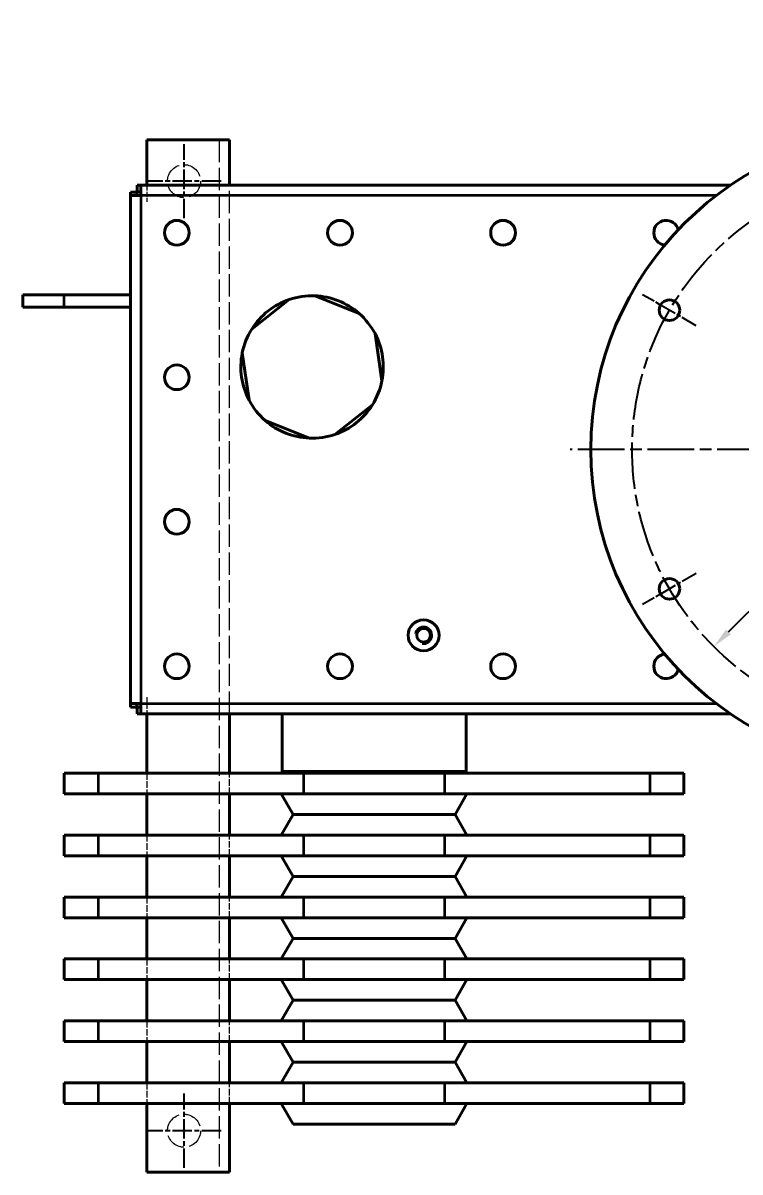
# Model space of a CAD drawing. Header units: millimetres. Extents: x 0 to 4205, y 0 to 2970.
# Drawn here: x 1294 to 1641, y 1997 to 2553 of the extents above; entities that cross this region are included whole.
import ezdxf

# ---------------------------------------------------------------- set-up
doc = ezdxf.new("R2010")
doc.units = ezdxf.units.MM
doc.header["$LTSCALE"] = 5
doc.linetypes.add('CHAIN', pattern=[0.3543, 0.2362, -0.0295, 0.0591, -0.0295])
doc.linetypes.add('DASHED', pattern=[0.2067, 0.1654, -0.0413])
for name, color, linetype, lineweight in [('가려진 것(ISO)', 2, 'DASHED', 18), ('가시적인 것(ISO)', 3, 'Continuous', 40), ('가시적인 좁은 것(ISO)', 3, 'Continuous', 35), ('중심 표식(ISO)', 1, 'Continuous', 25), ('중심선(ISO)', 1, 'Continuous', 25), ('치수(ISO)', 2, 'Continuous', 25)]:
    doc.layers.add(name, color=color, linetype=linetype, lineweight=lineweight)
doc.styles.add('치수 텍스트_PSTEK_POSCO', font='isocp.shx')
doc.dimstyles.new('치수_PSTEK_POSCO', dxfattribs={"dimscale": 5, "dimtxt": 3, "dimasz": 2, "dimexe": 2, "dimexo": 2.5, "dimgap": 1, "dimtad": 1, "dimrnd": 1e-08, "dimdsep": 46, "dimtxsty": '치수 텍스트_PSTEK_POSCO', "dimcen": 0.09, "dimdle": 10, "dimclrd": 7, "dimclre": 7, "dimclrt": 2, "dimadec": 1, "dimazin": 2, "dimtfac": 1, "dimtmove": 0, "dimatfit": 3, "dimfxl": 0, "dimtolj": 1, "dimlwd": -1, "dimlwe": -1, "dimarcsym": 0})

# ---------------------------------------------------------------- blocks, each defined once
blk = doc.blocks.new('*D39')
at = {"layer": 'Defpoints', "color": 0, "transparency": 16777216}
for p in [(1819.66, 2442.1), (1628.74, 2251.18)]:
    blk.add_point(p, dxfattribs=at)
at = {"layer": '치수(ISO)', "color": 7, "transparency": 16777216}
for p, q in [((1819.66, 2442.1), (1908.66, 2531.1)), ((1635.82, 2258.26), (1812.59, 2435.03))]:
    blk.add_line(p, q, dxfattribs=at)
for points in [[(1811.41, 2436.21), (1813.77, 2433.85), (1819.66, 2442.1)], [(1634.64, 2259.43), (1636.99, 2257.08), (1628.74, 2251.18)]]:
    blk.add_solid(points, dxfattribs=at)
at = {"layer": '치수(ISO)', "color": 2, "transparency": 16777216, "insert": (1867.63, 2507.75), "char_height": 15, "attachment_point": 4, "rotation": 45, "style": '치수 텍스트_PSTEK_POSCO'}
blk.add_mtext('\\A1;∅270', dxfattribs=at)

msp = doc.modelspace()

# ---------------------------------------------------------------- linework, layer by layer
at = {"layer": '가려진 것(ISO)', "ltscale": 13.075485}
msp.add_line((1389.2036, 2496.6441), (1389.2036, 1996.6441), dxfattribs=at)
at = {"layer": '가려진 것(ISO)', "ltscale": 3.047415}
for p, q in [((1354.2036, 2474.6441), (1354.2036, 2466.6441)), ((1354.2036, 2226.6441), (1354.2036, 2218.6441))]:
    msp.add_line(p, q, dxfattribs=at)
at = {"layer": '가려진 것(ISO)', "ltscale": 13.036946}
msp.add_line((1394.2036, 2218.6441), (1394.2036, 2474.6441), dxfattribs=at)
at = {"layer": '가려진 것(ISO)', "ltscale": 3.809293}
for p, q in [((1354.2036, 2189.8441), (1354.2036, 2179.8441)), ((1394.2036, 2179.8441), (1394.2036, 2189.8441)), ((1354.2036, 2159.8441), (1354.2036, 2149.8441)), ((1394.2036, 2149.8441), (1394.2036, 2159.8441)), ((1354.2036, 2129.8441), (1354.2036, 2119.8441)), ((1394.2036, 2119.8441), (1394.2036, 2129.8441)), ((1354.2036, 2099.8441), (1354.2036, 2089.8441)), ((1394.2036, 2089.8441), (1394.2036, 2099.8441)), ((1354.2036, 2069.8441), (1354.2036, 2059.8441)), ((1394.2036, 2059.8441), (1394.2036, 2069.8441)), ((1354.2036, 2039.8441), (1354.2036, 2029.8441)), ((1394.2036, 2029.8441), (1394.2036, 2039.8441))]:
    msp.add_line(p, q, dxfattribs=at)
at = {"layer": '가려진 것(ISO)', "ltscale": 12.182277}
for centre in [(1372.2036, 2476.6441), (1372.2036, 2016.6441)]:
    msp.add_circle(centre, 8, dxfattribs=at)
at = {"layer": '가시적인 것(ISO)'}
for p, q in [((1354.2036, 2496.6441), (1394.2036, 2496.6441)), ((1354.2036, 2496.6441), (1354.2036, 2474.6441)), ((1394.2036, 2474.6441), (1394.2036, 2496.6441)), ((1349.4743, 2474.6441), (1351.2036, 2474.6441)), ((1349.4743, 2471.4441), (1349.4743, 2474.6441)), ((1351.2036, 2474.6441), (1636.7908, 2474.6441)), ((1349.4036, 2471.3734), (1346.2036, 2471.3734)), ((1346.2036, 2469.6441), (1346.2036, 2471.3734)), ((1346.2036, 2223.6441), (1346.2036, 2469.6441)), ((1349.4036, 2469.6441), (1349.4036, 2471.3734)), ((1349.4743, 2471.4441), (1351.2036, 2471.4441)), ((1294.2036, 2421.6441), (1314.2036, 2421.6441)), ((1294.2036, 2421.6441), (1294.2036, 2415.6441)), ((1346.2036, 2421.6441), (1314.2036, 2421.6441)), ((1423.1525, 2419.3263), (1404.9804, 2404.9813)), ((1456.9816, 2412.5558), (1435.4725, 2421.1208)), ((1314.2036, 2415.6441), (1294.2036, 2415.6441)), ((1346.2036, 2415.6441), (1314.2036, 2415.6441)), ((1468.0328, 2379.8736), (1464.6957, 2402.7836)), ((1400.3745, 2393.4146), (1403.7115, 2370.5047)), ((1445.2548, 2353.962), (1463.4268, 2368.3069)), ((1411.4256, 2360.7325), (1432.9347, 2352.1675)), ((1346.2036, 2221.9148), (1346.2036, 2223.6441)), ((1349.4036, 2221.9148), (1346.2036, 2221.9148)), ((1349.4036, 2221.9148), (1349.4036, 2223.6441)), ((1351.2036, 2221.8441), (1349.4743, 2221.8441)), ((1349.4743, 2221.8441), (1349.4743, 2218.6441)), ((1351.2036, 2218.6441), (1349.4743, 2218.6441)), ((1636.7908, 2218.6441), (1351.2036, 2218.6441)), ((1354.2036, 2218.6441), (1354.2036, 2189.8441)), ((1394.2036, 2189.8441), (1394.2036, 2218.6441)), ((1419.6536, 2190.6235), (1419.6536, 2218.6441)), ((1508.7536, 2190.6235), (1508.7536, 2218.6441)), ((1330.6531, 2189.8441), (1314.2036, 2189.8441)), ((1314.2036, 2189.8441), (1314.2036, 2179.8441)), ((1330.6531, 2189.8441), (1430.0016, 2189.8441)), ((1419.6536, 2190.6235), (1419.2036, 2189.8441)), ((1419.6536, 2190.6235), (1508.7536, 2190.6235)), ((1498.4056, 2189.8441), (1430.0016, 2189.8441)), ((1498.4056, 2189.8441), (1597.7541, 2189.8441)), ((1508.7536, 2190.6235), (1509.2036, 2189.8441)), ((1614.2036, 2189.8441), (1597.7541, 2189.8441)), ((1614.2036, 2189.8441), (1614.2036, 2179.8441)), ((1314.2036, 2179.8441), (1330.6531, 2179.8441)), ((1430.0016, 2179.8441), (1330.6531, 2179.8441)), ((1354.2036, 2179.8441), (1354.2036, 2159.8441)), ((1394.2036, 2159.8441), (1394.2036, 2179.8441)), ((1424.9771, 2169.8441), (1419.2036, 2179.8441)), ((1430.0016, 2179.8441), (1498.4056, 2179.8441)), ((1597.7541, 2179.8441), (1498.4056, 2179.8441)), ((1503.4301, 2169.8441), (1509.2036, 2179.8441)), ((1597.7541, 2179.8441), (1614.2036, 2179.8441)), ((1424.9771, 2169.8441), (1419.2036, 2159.8441)), ((1424.9771, 2169.8441), (1503.4301, 2169.8441)), ((1503.4301, 2169.8441), (1509.2036, 2159.8441)), ((1330.6531, 2159.8441), (1314.2036, 2159.8441)), ((1314.2036, 2159.8441), (1314.2036, 2149.8441)), ((1330.6531, 2159.8441), (1430.0016, 2159.8441)), ((1498.4056, 2159.8441), (1430.0016, 2159.8441)), ((1498.4056, 2159.8441), (1597.7541, 2159.8441)), ((1614.2036, 2159.8441), (1597.7541, 2159.8441)), ((1614.2036, 2159.8441), (1614.2036, 2149.8441)), ((1314.2036, 2149.8441), (1330.6531, 2149.8441)), ((1430.0016, 2149.8441), (1330.6531, 2149.8441)), ((1354.2036, 2149.8441), (1354.2036, 2129.8441)), ((1394.2036, 2129.8441), (1394.2036, 2149.8441)), ((1424.9771, 2139.8441), (1419.2036, 2149.8441)), ((1430.0016, 2149.8441), (1498.4056, 2149.8441)), ((1597.7541, 2149.8441), (1498.4056, 2149.8441)), ((1503.4301, 2139.8441), (1509.2036, 2149.8441)), ((1597.7541, 2149.8441), (1614.2036, 2149.8441)), ((1424.9771, 2139.8441), (1419.2036, 2129.8441)), ((1424.9771, 2139.8441), (1503.4301, 2139.8441)), ((1503.4301, 2139.8441), (1509.2036, 2129.8441)), ((1330.6531, 2129.8441), (1314.2036, 2129.8441)), ((1314.2036, 2129.8441), (1314.2036, 2119.8441)), ((1330.6531, 2129.8441), (1430.0016, 2129.8441)), ((1498.4056, 2129.8441), (1430.0016, 2129.8441)), ((1498.4056, 2129.8441), (1597.7541, 2129.8441)), ((1614.2036, 2129.8441), (1597.7541, 2129.8441)), ((1614.2036, 2129.8441), (1614.2036, 2119.8441)), ((1314.2036, 2119.8441), (1330.6531, 2119.8441)), ((1430.0016, 2119.8441), (1330.6531, 2119.8441)), ((1354.2036, 2119.8441), (1354.2036, 2099.8441)), ((1394.2036, 2099.8441), (1394.2036, 2119.8441)), ((1424.9771, 2109.8441), (1419.2036, 2119.8441)), ((1430.0016, 2119.8441), (1498.4056, 2119.8441)), ((1597.7541, 2119.8441), (1498.4056, 2119.8441)), ((1503.4301, 2109.8441), (1509.2036, 2119.8441)), ((1597.7541, 2119.8441), (1614.2036, 2119.8441)), ((1424.9771, 2109.8441), (1419.2036, 2099.8441)), ((1424.9771, 2109.8441), (1503.4301, 2109.8441)), ((1503.4301, 2109.8441), (1509.2036, 2099.8441)), ((1330.6531, 2099.8441), (1314.2036, 2099.8441)), ((1314.2036, 2099.8441), (1314.2036, 2089.8441)), ((1330.6531, 2099.8441), (1430.0016, 2099.8441)), ((1498.4056, 2099.8441), (1430.0016, 2099.8441)), ((1498.4056, 2099.8441), (1597.7541, 2099.8441)), ((1614.2036, 2099.8441), (1597.7541, 2099.8441)), ((1614.2036, 2099.8441), (1614.2036, 2089.8441)), ((1314.2036, 2089.8441), (1330.6531, 2089.8441)), ((1430.0016, 2089.8441), (1330.6531, 2089.8441)), ((1354.2036, 2089.8441), (1354.2036, 2069.8441)), ((1394.2036, 2069.8441), (1394.2036, 2089.8441)), ((1424.9771, 2079.8441), (1419.2036, 2089.8441)), ((1430.0016, 2089.8441), (1498.4056, 2089.8441)), ((1597.7541, 2089.8441), (1498.4056, 2089.8441)), ((1503.4301, 2079.8441), (1509.2036, 2089.8441)), ((1597.7541, 2089.8441), (1614.2036, 2089.8441)), ((1424.9771, 2079.8441), (1419.2036, 2069.8441)), ((1424.9771, 2079.8441), (1503.4301, 2079.8441)), ((1503.4301, 2079.8441), (1509.2036, 2069.8441)), ((1330.6531, 2069.8441), (1314.2036, 2069.8441)), ((1314.2036, 2069.8441), (1314.2036, 2059.8441)), ((1330.6531, 2069.8441), (1430.0016, 2069.8441)), ((1498.4056, 2069.8441), (1430.0016, 2069.8441)), ((1498.4056, 2069.8441), (1597.7541, 2069.8441)), ((1614.2036, 2069.8441), (1597.7541, 2069.8441)), ((1614.2036, 2069.8441), (1614.2036, 2059.8441)), ((1314.2036, 2059.8441), (1330.6531, 2059.8441)), ((1430.0016, 2059.8441), (1330.6531, 2059.8441)), ((1354.2036, 2059.8441), (1354.2036, 2039.8441)), ((1394.2036, 2039.8441), (1394.2036, 2059.8441)), ((1424.9771, 2049.8441), (1419.2036, 2059.8441)), ((1430.0016, 2059.8441), (1498.4056, 2059.8441)), ((1597.7541, 2059.8441), (1498.4056, 2059.8441)), ((1503.4301, 2049.8441), (1509.2036, 2059.8441)), ((1597.7541, 2059.8441), (1614.2036, 2059.8441)), ((1424.9771, 2049.8441), (1419.2036, 2039.8441)), ((1424.9771, 2049.8441), (1503.4301, 2049.8441)), ((1503.4301, 2049.8441), (1509.2036, 2039.8441)), ((1330.6531, 2039.8441), (1314.2036, 2039.8441)), ((1314.2036, 2039.8441), (1314.2036, 2029.8441)), ((1330.6531, 2039.8441), (1430.0016, 2039.8441)), ((1498.4056, 2039.8441), (1430.0016, 2039.8441)), ((1498.4056, 2039.8441), (1597.7541, 2039.8441)), ((1614.2036, 2039.8441), (1597.7541, 2039.8441)), ((1614.2036, 2039.8441), (1614.2036, 2029.8441)), ((1314.2036, 2029.8441), (1330.6531, 2029.8441)), ((1430.0016, 2029.8441), (1330.6531, 2029.8441)), ((1354.2036, 2029.8441), (1354.2036, 1996.6441)), ((1394.2036, 1996.6441), (1394.2036, 2029.8441)), ((1424.9771, 2019.8441), (1419.2036, 2029.8441)), ((1430.0016, 2029.8441), (1498.4056, 2029.8441)), ((1597.7541, 2029.8441), (1498.4056, 2029.8441)), ((1503.4301, 2019.8441), (1509.2036, 2029.8441)), ((1597.7541, 2029.8441), (1614.2036, 2029.8441)), ((1424.9771, 2019.8441), (1503.4301, 2019.8441)), ((1394.2036, 1996.6441), (1354.2036, 1996.6441))]:
    msp.add_line(p, q, dxfattribs=at)
for centre, radius in [((1724.2036, 2346.6441), 155), ((1368.7036, 2451.6441), 6), ((1447.7036, 2451.6441), 6), ((1526.7036, 2451.6441), 6), ((1607.2902, 2414.1441), 5), ((1368.7036, 2381.6441), 6), ((1368.7036, 2311.6441), 6), ((1607.2902, 2279.1441), 5), ((1488.2036, 2256.6441), 7.5), ((1488.2036, 2256.6441), 3.3235), ((1368.7036, 2241.6441), 6), ((1447.7036, 2241.6441), 6), ((1526.7036, 2241.6441), 6)]:
    msp.add_circle(centre, radius, dxfattribs=at)
for centre, radius, start, end in [((1605.7036, 2451.6441), 6, 13.878814, 263.034424), ((1434.2036, 2386.6441), 34.5, 108.682494, 147.892218), ((1434.2036, 2386.6441), 34.5, 87.892218, 108.682494), ((1434.2036, 2386.6441), 34.5, 48.682494, 87.892218), ((1434.2036, 2386.6441), 34.5, 27.892218, 48.682494), ((1434.2036, 2386.6441), 34.5, 147.892218, 168.682494), ((1434.2036, 2386.6441), 34.5, 348.682494, 27.892218), ((1434.2036, 2386.6441), 34.5, 168.682494, 207.892218), ((1434.2036, 2386.6441), 34.5, 327.892218, 348.682494), ((1434.2036, 2386.6441), 34.5, 207.892218, 228.682494), ((1434.2036, 2386.6441), 34.5, 288.682494, 327.892218), ((1434.2036, 2386.6441), 34.5, 228.682494, 267.892218), ((1434.2036, 2386.6441), 34.5, 267.892218, 288.682494), ((1605.7036, 2241.6441), 6, 96.965576, 346.121186)]:
    msp.add_arc(centre, radius, start, end, dxfattribs=at)
for points in [[(1351.2036, 2474.3089), (1351.2036, 2474.5298), (1351.2036, 2474.5984), (1351.2036, 2474.6441)], [(1351.2036, 2218.9794), (1351.2036, 2218.7584), (1351.2036, 2218.6898), (1351.2036, 2218.6441)]]:
    msp.add_open_spline(points, degree=3, dxfattribs=at)
for points, knots in [([(1351.2036, 2469.6441), (1351.2036, 2471.1496), (1351.2036, 2472.639), (1351.2036, 2473.5709), (1351.2036, 2473.8797), (1351.2036, 2474.1294), (1351.2036, 2474.3089)], [0, 0, 0, 0, 0.575044589, 0.575044589, 0.575044589, 0.76555338, 0.76555338, 0.76555338, 0.76555338]), ([(1351.2036, 2469.6441), (1349.6982, 2469.6441), (1348.2088, 2469.6441), (1347.2768, 2469.6441), (1346.5881, 2469.6441), (1346.3574, 2469.6441), (1346.2036, 2469.6441)], [0, 0, 0, 0, 0.57504459, 0.57504459, 0.57504459, 1, 1, 1, 1]), ([(1351.2036, 2223.6441), (1349.6982, 2223.6441), (1348.2088, 2223.6441), (1347.2768, 2223.6441), (1346.5881, 2223.6441), (1346.3574, 2223.6441), (1346.2036, 2223.6441)], [0, 0, 0, 0, 0.57504459, 0.57504459, 0.57504459, 1, 1, 1, 1]), ([(1351.2036, 2223.6441), (1351.2036, 2222.1387), (1351.2036, 2220.6493), (1351.2036, 2219.7173), (1351.2036, 2219.4086), (1351.2036, 2219.1589), (1351.2036, 2218.9794)], [0, 0, 0, 0, 0.575044589, 0.575044589, 0.575044589, 0.76555338, 0.76555338, 0.76555338, 0.76555338])]:
    msp.add_open_spline(points, degree=3, knots=knots, dxfattribs=at)
at = {"layer": '가시적인 좁은 것(ISO)'}
for p, q in [((1629.885, 2469.6441), (1351.2036, 2469.6441)), ((1351.2036, 2469.6441), (1351.2036, 2223.6441)), ((1314.2036, 2415.6441), (1314.2036, 2421.6441)), ((1351.2036, 2223.6441), (1629.885, 2223.6441)), ((1330.6531, 2189.8441), (1330.6531, 2179.8441)), ((1430.0016, 2189.8441), (1430.0016, 2179.8441)), ((1498.4056, 2189.8441), (1498.4056, 2179.8441)), ((1597.7541, 2189.8441), (1597.7541, 2179.8441)), ((1330.6531, 2159.8441), (1330.6531, 2149.8441)), ((1430.0016, 2159.8441), (1430.0016, 2149.8441)), ((1498.4056, 2159.8441), (1498.4056, 2149.8441)), ((1597.7541, 2159.8441), (1597.7541, 2149.8441)), ((1330.6531, 2129.8441), (1330.6531, 2119.8441)), ((1430.0016, 2129.8441), (1430.0016, 2119.8441)), ((1498.4056, 2129.8441), (1498.4056, 2119.8441)), ((1597.7541, 2129.8441), (1597.7541, 2119.8441)), ((1330.6531, 2099.8441), (1330.6531, 2089.8441)), ((1430.0016, 2099.8441), (1430.0016, 2089.8441)), ((1498.4056, 2099.8441), (1498.4056, 2089.8441)), ((1597.7541, 2099.8441), (1597.7541, 2089.8441)), ((1330.6531, 2069.8441), (1330.6531, 2059.8441)), ((1430.0016, 2069.8441), (1430.0016, 2059.8441)), ((1498.4056, 2069.8441), (1498.4056, 2059.8441)), ((1597.7541, 2069.8441), (1597.7541, 2059.8441)), ((1330.6531, 2039.8441), (1330.6531, 2029.8441)), ((1430.0016, 2039.8441), (1430.0016, 2029.8441)), ((1498.4056, 2039.8441), (1498.4056, 2029.8441)), ((1597.7541, 2039.8441), (1597.7541, 2029.8441))]:
    msp.add_line(p, q, dxfattribs=at)
msp.add_arc((1488.2036, 2256.6441), 4, 260, 170, dxfattribs=at)
at = {"layer": '중심 표식(ISO)', "linetype": 'CHAIN', "ltscale": 8.000593}
for p, q in [((1372.2036, 2458.6441), (1372.2036, 2494.6441)), ((1390.2036, 2476.6441), (1354.2036, 2476.6441)), ((1372.2036, 1998.6441), (1372.2036, 2034.6441)), ((1390.2036, 2016.6441), (1354.2036, 2016.6441))]:
    msp.add_line(p, q, dxfattribs=at)
at = {"layer": '중심 표식(ISO)', "linetype": 'CHAIN', "ltscale": 6.667144}
for p, q in [((1620.2806, 2406.6441), (1594.2998, 2421.6441)), ((1620.2806, 2286.6441), (1594.2998, 2271.6441))]:
    msp.add_line(p, q, dxfattribs=at)
at = {"layer": '중심 표식(ISO)', "linetype": 'CHAIN', "ltscale": 19.051651}
msp.add_line((1889.2036, 2346.6441), (1559.2036, 2346.6441), dxfattribs=at)
at = {"layer": '중심선(ISO)', "linetype": 'CHAIN', "ltscale": 19.051651}
msp.add_circle((1724.2036, 2346.6441), 135, dxfattribs=at)

# ---------------------------------------------------------------- dimensions: what is measured, and where the dimension line sits
at = {"layer": '치수(ISO)', "color": 7}
dim = msp.add_diameter_dim_2p(p1=(1628.7442, 2251.1847), p2=(1819.663, 2442.1035), dimstyle='치수_PSTEK_POSCO', override={"dimdec": 2, "dimlfac": 1, "dimtp": 0, "dimtm": 0, "dimtdec": 2, "dimatfit": 2}, dxfattribs=at)
dim.commit()
dim.dimension.update_dxf_attribs({"geometry": '*D39', "text_midpoint": (1890.7966, 2513.2371), "dimtype": 163})

doc.saveas('drawing.dxf')
